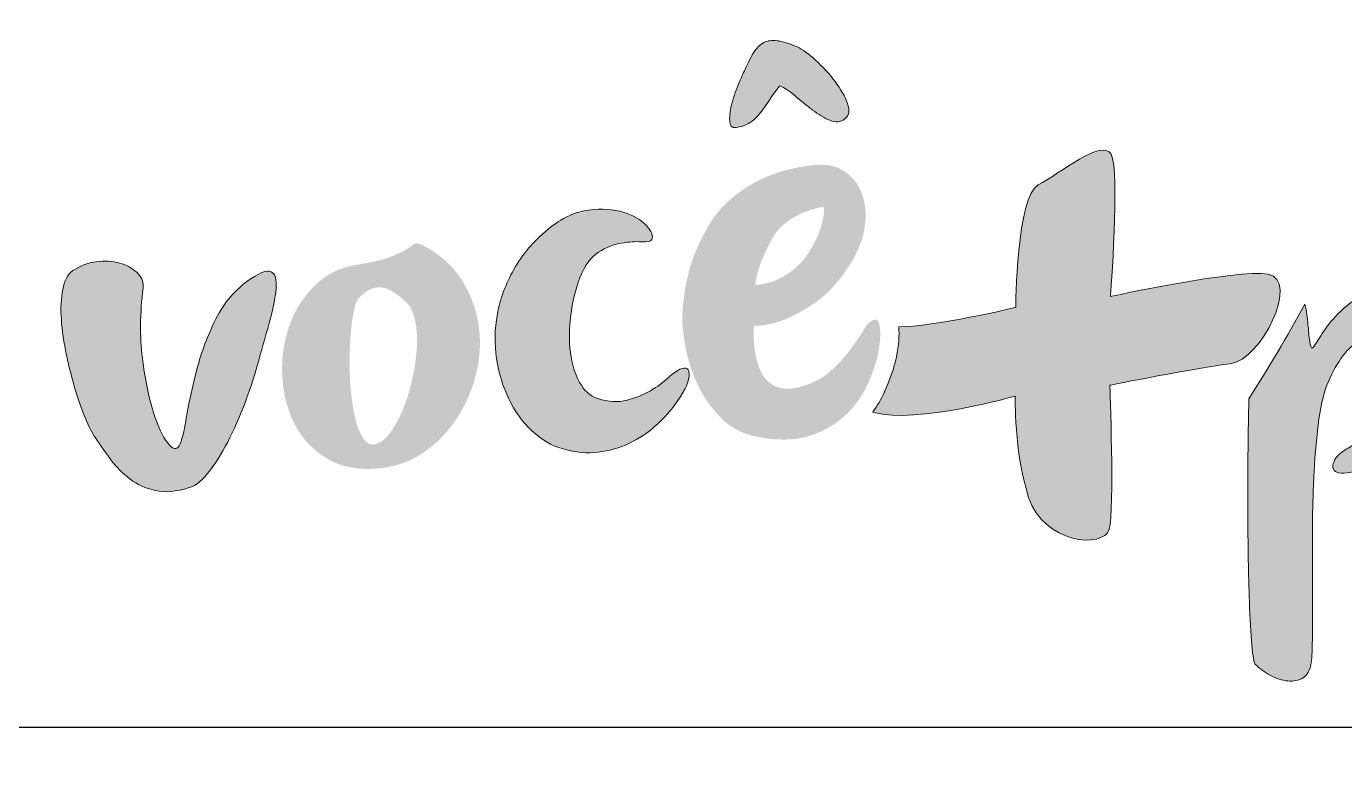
# Model space of a CAD drawing. Extents: x -1.7 to 86.3, y -1.3 to 61.2.
# Drawn here: x 72.711 to 74.32, y 10.285 to 11.195 of the extents above; entities that cross this region are included whole.
import ezdxf
from ezdxf.enums import TextEntityAlignment as Align

# ---------------------------------------------------------------- set-up
doc = ezdxf.new("R2010")
doc.units = 0
doc.header["$MEASUREMENT"] = 0
doc.layers.get('0').update_dxf_attribs({"linetype": 'CONTINUOUS'})
for name, color, linetype in [('ARQ_CAR', 7, 'CONTINUOUS'), ('ARQ_CAR-TXT', 7, 'CONTINUOUS'), ('ARQ_TXT-2', 2, 'CONTINUOUS'), ('ARQ_TXT-4', 4, 'CONTINUOUS'), ('ARQ_VISTA 0', 251, 'CONTINUOUS'), ('Layer 1', 7, 'CONTINUOUS')]:
    doc.layers.add(name, color=color, linetype=linetype)
doc.styles.add('01-MILLEU', font='GOTHIC.TTF')

# ---------------------------------------------------------------- blocks, each defined once
blk = doc.blocks.new('METROCASA')
at = {"layer": 'Layer 1', "true_color": 0x404041}
h = blk.add_hatch(color=250, dxfattribs=at)
h.dxf.hatch_style = 2
edge = h.paths.add_edge_path()
edge.add_spline(control_points=[(-2.4293, -7.1679), (-2.4008, -7.1631), (-2.376, -7.1537), (-2.3551, -7.1396), (-2.3341, -7.1257), (-2.3149, -7.1079), (-2.2972, -7.0865), (-2.2796, -7.0651), (-2.2613, -7.0399), (-2.2424, -7.0107), (-2.2236, -6.9814), (-2.201, -6.9503), (-2.1744, -6.9171), (-2.146, -6.9276), (-2.1148, -6.9477), (-2.0809, -6.9775), (-2.047, -7.0072), (-2.0121, -7.0358), (-1.976, -7.0631), (-1.9399, -7.0905), (-1.905, -7.1114), (-1.871, -7.1257), (-1.837, -7.1402), (-1.8068, -7.1374), (-1.7804, -7.1173), (-1.7539, -7.0973), (-1.7483, -7.066), (-1.7634, -7.0235), (-1.7786, -6.9811), (-1.8036, -6.9368), (-1.8384, -6.8907), (-1.8734, -6.8445), (-1.9126, -6.8016), (-1.9563, -6.7618), (-2, -6.7221), (-2.0371, -6.6947), (-2.0678, -6.68), (-2.1116, -6.6622), (-2.1489, -6.6504), (-2.1796, -6.6444), (-2.2103, -6.6385), (-2.2377, -6.6405), (-2.262, -6.6504), (-2.2861, -6.6604), (-2.3077, -6.6789), (-2.3265, -6.7058), (-2.3453, -6.7328), (-2.3646, -6.7703), (-2.3847, -6.8182), (-2.3957, -6.839), (-2.4096, -6.8699), (-2.4263, -6.911), (-2.443, -6.9521), (-2.4564, -6.9928), (-2.4665, -7.0332), (-2.4766, -7.0736), (-2.4801, -7.108), (-2.4769, -7.1361), (-2.4738, -7.1644), (-2.4579, -7.175), (-2.4293, -7.1679)], knot_values=[0, 0, 0, 0, 1, 1, 1, 2, 2, 2, 3, 3, 3, 4, 4, 4, 5, 5, 5, 6, 6, 6, 7, 7, 7, 8, 8, 8, 9, 9, 9, 10, 10, 10, 11, 11, 11, 12, 12, 12, 13, 13, 13, 14, 14, 14, 15, 15, 15, 16, 16, 16, 17, 17, 17, 18, 18, 18, 19, 19, 19, 20, 20, 20, 20], degree=3, periodic=0)
edge = h.paths.add_edge_path()
edge.add_spline(control_points=[(-5.2577, -8.0441), (-5.2828, -8.0311), (-5.3318, -8.051), (-5.4045, -8.1038), (-5.4884, -8.1666), (-5.5541, -8.2483), (-5.6017, -8.3493), (-5.6495, -8.4504), (-5.6863, -8.552), (-5.712, -8.6542), (-5.7379, -8.7565), (-5.7576, -8.8493), (-5.7712, -8.9329), (-5.7848, -9.0164), (-5.7994, -9.0721), (-5.8149, -9.0999), (-5.8304, -9.1277), (-5.8534, -9.1221), (-5.884, -9.0832), (-5.9146, -9.0445), (-5.9438, -8.9808), (-5.9718, -8.8924), (-5.9999, -8.804), (-6.0218, -8.6952), (-6.0376, -8.5661), (-6.0534, -8.437), (-6.0521, -8.2959), (-6.0337, -8.1428), (-6.0292, -8.1116), (-6.0389, -8.0829), (-6.0628, -8.0567), (-6.0869, -8.0304), (-6.1191, -8.0104), (-6.1597, -7.9966), (-6.2003, -7.9828), (-6.2463, -7.9778), (-6.2979, -7.9815), (-6.3495, -7.9852), (-6.3996, -8.0014), (-6.448, -8.0301), (-6.481, -8.0485), (-6.5038, -8.0829), (-6.5161, -8.1335), (-6.5284, -8.184), (-6.5331, -8.2426), (-6.5302, -8.3093), (-6.5272, -8.3759), (-6.5183, -8.4469), (-6.5033, -8.5222), (-6.4884, -8.5977), (-6.4707, -8.6701), (-6.4502, -8.7395), (-6.4297, -8.809), (-6.4081, -8.8716), (-6.3853, -8.9276), (-6.3626, -8.9836), (-6.3414, -9.0251), (-6.3217, -9.0517), (-6.2935, -9.0952), (-6.2624, -9.1394), (-6.2286, -9.1846), (-6.1948, -9.2297), (-6.1561, -9.2689), (-6.1124, -9.3021), (-6.0686, -9.3353), (-6.0177, -9.3586), (-5.9595, -9.3717), (-5.9016, -9.385), (-5.8328, -9.3791), (-5.7537, -9.3541), (-5.712, -9.3415), (-5.6694, -9.3063), (-5.6264, -9.2484), (-5.5832, -9.1908), (-5.5433, -9.1244), (-5.5068, -9.0497), (-5.4701, -8.975), (-5.4373, -8.8984), (-5.4083, -8.82), (-5.3794, -8.7416), (-5.3571, -8.6732), (-5.3414, -8.6147), (-5.3168, -8.5268), (-5.2927, -8.4406), (-5.2692, -8.3562), (-5.2457, -8.2717), (-5.2317, -8.2018), (-5.2269, -8.1465), (-5.2223, -8.0912), (-5.2325, -8.0571), (-5.2577, -8.0441)], knot_values=[0, 0, 0, 0, 1, 1, 1, 2, 2, 2, 3, 3, 3, 4, 4, 4, 5, 5, 5, 6, 6, 6, 7, 7, 7, 8, 8, 8, 9, 9, 9, 10, 10, 10, 11, 11, 11, 12, 12, 12, 13, 13, 13, 14, 14, 14, 15, 15, 15, 16, 16, 16, 17, 17, 17, 18, 18, 18, 19, 19, 19, 20, 20, 20, 21, 21, 21, 22, 22, 22, 23, 23, 23, 24, 24, 24, 25, 25, 25, 26, 26, 26, 27, 27, 27, 28, 28, 28, 29, 29, 29, 30, 30, 30, 30], degree=3, periodic=0)
edge = h.paths.add_edge_path()
edge.add_spline(control_points=[(-1.5666, -8.3925), (-1.5707, -8.3522), (-1.5805, -8.3329), (-1.5959, -8.3343), (-1.6178, -8.3363), (-1.6399, -8.3554), (-1.6621, -8.3915), (-1.6842, -8.4276), (-1.7124, -8.4691), (-1.7467, -8.5162), (-1.7809, -8.5633), (-1.8234, -8.609), (-1.8741, -8.6532), (-1.925, -8.6975), (-1.9899, -8.7287), (-2.069, -8.747), (-2.1064, -8.755), (-2.1387, -8.7558), (-2.1661, -8.7495), (-2.1936, -8.7434), (-2.217, -8.7324), (-2.2368, -8.7166), (-2.2565, -8.7009), (-2.2723, -8.6816), (-2.2842, -8.6585), (-2.2962, -8.6355), (-2.3054, -8.6111), (-2.3118, -8.5854), (-2.3291, -8.5256), (-2.3353, -8.4548), (-2.3304, -8.3732), (-2.2668, -8.3717), (-2.203, -8.3581), (-2.1392, -8.3323), (-2.0842, -8.3097), (-2.0242, -8.276), (-1.9592, -8.2316), (-1.8942, -8.1871), (-1.8308, -8.1204), (-1.7688, -8.0311), (-1.7135, -7.9515), (-1.6785, -7.8736), (-1.6638, -7.7976), (-1.6491, -7.7217), (-1.651, -7.6532), (-1.6693, -7.5924), (-1.6877, -7.5316), (-1.7198, -7.483), (-1.7657, -7.4466), (-1.8116, -7.4104), (-1.8674, -7.3931), (-1.9333, -7.3948), (-1.9971, -7.3987), (-2.0624, -7.4091), (-2.1294, -7.4263), (-2.1965, -7.4436), (-2.2603, -7.4682), (-2.3208, -7.5001), (-2.3814, -7.5321), (-2.4376, -7.5719), (-2.4894, -7.6195), (-2.5412, -7.6671), (-2.5838, -7.7221), (-2.617, -7.7845), (-2.6635, -7.8657), (-2.6975, -7.9445), (-2.7188, -8.021), (-2.7401, -8.0977), (-2.7531, -8.1648), (-2.7576, -8.2221), (-2.7669, -8.2911), (-2.7672, -8.3559), (-2.7587, -8.4164), (-2.7461, -8.525), (-2.7203, -8.6224), (-2.6812, -8.7088), (-2.6488, -8.7847), (-2.6009, -8.8565), (-2.5375, -8.9241), (-2.4743, -8.9917), (-2.3899, -9.0337), (-2.2846, -9.0502), (-2.1684, -9.0701), (-2.0685, -9.0657), (-1.9848, -9.037), (-1.9013, -9.0084), (-1.8314, -8.9673), (-1.7751, -8.9138), (-1.7189, -8.8603), (-1.6752, -8.7997), (-1.6441, -8.7321), (-1.613, -8.6646), (-1.5913, -8.6011), (-1.5789, -8.5417), (-1.5665, -8.4825), (-1.5624, -8.4327), (-1.5666, -8.3925)], knot_values=[0, 0, 0, 0, 1, 1, 1, 2, 2, 2, 3, 3, 3, 4, 4, 4, 5, 5, 5, 6, 6, 6, 7, 7, 7, 8, 8, 8, 9, 9, 9, 10, 10, 10, 11, 11, 11, 12, 12, 12, 13, 13, 13, 14, 14, 14, 15, 15, 15, 16, 16, 16, 17, 17, 17, 18, 18, 18, 19, 19, 19, 20, 20, 20, 21, 21, 21, 22, 22, 22, 23, 23, 23, 24, 24, 24, 25, 25, 25, 26, 26, 26, 27, 27, 27, 28, 28, 28, 29, 29, 29, 30, 30, 30, 31, 31, 31, 32, 32, 32, 32], degree=3, periodic=0)
edge = h.paths.add_edge_path()
edge.add_spline(control_points=[(-2.3123, -8.0655), (-2.3078, -8.0431), (-2.2988, -8.0148), (-2.2855, -7.9806), (-2.2721, -7.9465), (-2.2522, -7.9041), (-2.2255, -7.8533), (-2.2034, -7.8095), (-2.1747, -7.7745), (-2.1394, -7.7482), (-2.1041, -7.7218), (-2.0688, -7.7016), (-2.0337, -7.6873), (-1.994, -7.6703), (-1.9523, -7.6577), (-1.9084, -7.6492), (-1.9041, -7.6708), (-1.9053, -7.6951), (-1.912, -7.7221), (-1.9166, -7.7466), (-1.9255, -7.7771), (-1.9389, -7.8134), (-1.9522, -7.8497), (-1.9744, -7.8913), (-2.0053, -7.9381), (-2.0385, -7.9851), (-2.0739, -8.0213), (-2.1113, -8.0467), (-2.1488, -8.0722), (-2.1829, -8.0907), (-2.2137, -8.1023), (-2.2511, -8.1146), (-2.2873, -8.1224), (-2.3225, -8.1257), (-2.3224, -8.1103), (-2.319, -8.0903), (-2.3123, -8.0655)], knot_values=[0, 0, 0, 0, 1, 1, 1, 2, 2, 2, 3, 3, 3, 4, 4, 4, 5, 5, 5, 6, 6, 6, 7, 7, 7, 8, 8, 8, 9, 9, 9, 10, 10, 10, 11, 11, 11, 12, 12, 12, 12], degree=3, periodic=0)
edge = h.paths.add_edge_path()
edge.add_spline(control_points=[(-4.1071, -8.0864), (-4.1615, -8.0026), (-4.2391, -7.9348), (-4.3398, -7.8827), (-4.3639, -7.8717), (-4.3798, -7.8689), (-4.3875, -7.874), (-4.3952, -7.8792), (-4.409, -7.8886), (-4.4287, -7.9025), (-4.4486, -7.9165), (-4.4806, -7.9326), (-4.5245, -7.951), (-4.5685, -7.9694), (-4.6389, -7.9863), (-4.7356, -8.0019), (-4.8411, -8.0184), (-4.9291, -8.0628), (-4.9997, -8.1351), (-5.0703, -8.2076), (-5.1213, -8.2919), (-5.1525, -8.388), (-5.1837, -8.4842), (-5.1958, -8.5852), (-5.1887, -8.691), (-5.1815, -8.7967), (-5.1552, -8.8924), (-5.1096, -8.9781), (-5.064, -9.0638), (-4.9979, -9.1317), (-4.9114, -9.1817), (-4.825, -9.2319), (-4.7181, -9.2499), (-4.5906, -9.2357), (-4.4897, -9.2242), (-4.3994, -9.1894), (-4.3201, -9.1315), (-4.2408, -9.0737), (-4.175, -9.0034), (-4.123, -8.9206), (-4.071, -8.8379), (-4.0338, -8.7472), (-4.0113, -8.6486), (-3.9888, -8.5499), (-3.9855, -8.4526), (-4.0014, -8.3564), (-4.0174, -8.2602), (-4.0526, -8.1702), (-4.1071, -8.0864)], knot_values=[0, 0, 0, 0, 1, 1, 1, 2, 2, 2, 3, 3, 3, 4, 4, 4, 5, 5, 5, 6, 6, 6, 7, 7, 7, 8, 8, 8, 9, 9, 9, 10, 10, 10, 11, 11, 11, 12, 12, 12, 13, 13, 13, 14, 14, 14, 15, 15, 15, 16, 16, 16, 16], degree=3, periodic=0)
edge = h.paths.add_edge_path()
edge.add_spline(control_points=[(-4.4017, -8.6965), (-4.4164, -8.7626), (-4.4353, -8.8236), (-4.4587, -8.8795), (-4.482, -8.9355), (-4.5081, -8.9829), (-4.5368, -9.0218), (-4.5655, -9.0606), (-4.5954, -9.0837), (-4.6261, -9.0909), (-4.6569, -9.0982), (-4.6831, -9.0831), (-4.7049, -9.0457), (-4.7267, -9.0082), (-4.7434, -8.9593), (-4.7552, -8.8989), (-4.7669, -8.8387), (-4.7748, -8.7714), (-4.7788, -8.6971), (-4.7828, -8.6229), (-4.783, -8.5516), (-4.7793, -8.4832), (-4.7756, -8.4149), (-4.7693, -8.3551), (-4.7602, -8.3037), (-4.7512, -8.2524), (-4.74, -8.2195), (-4.7268, -8.2051), (-4.6826, -8.1594), (-4.6391, -8.1372), (-4.5963, -8.1387), (-4.5535, -8.1401), (-4.5016, -8.1699), (-4.4404, -8.2278), (-4.4142, -8.2517), (-4.3958, -8.2884), (-4.385, -8.3378), (-4.3743, -8.3873), (-4.3707, -8.4429), (-4.3743, -8.5047), (-4.3779, -8.5665), (-4.3871, -8.6304), (-4.4017, -8.6965)], knot_values=[0, 0, 0, 0, 1, 1, 1, 2, 2, 2, 3, 3, 3, 4, 4, 4, 5, 5, 5, 6, 6, 6, 7, 7, 7, 8, 8, 8, 9, 9, 9, 10, 10, 10, 11, 11, 11, 12, 12, 12, 13, 13, 13, 14, 14, 14, 14], degree=3, periodic=0)
edge = h.paths.add_edge_path()
edge.add_spline(control_points=[(-2.7797, -8.6356), (-2.7973, -8.6439), (-2.821, -8.6615), (-2.8508, -8.6883), (-2.8806, -8.7153), (-2.9163, -8.7411), (-2.9581, -8.7658), (-3, -8.7906), (-3.0472, -8.8098), (-3.1001, -8.8235), (-3.1528, -8.8372), (-3.2121, -8.8339), (-3.2777, -8.8138), (-3.3238, -8.7984), (-3.3604, -8.7655), (-3.3876, -8.7154), (-3.4148, -8.6653), (-3.4332, -8.605), (-3.4427, -8.5346), (-3.4521, -8.4642), (-3.4517, -8.389), (-3.4415, -8.309), (-3.4311, -8.2291), (-3.4126, -8.1528), (-3.3859, -8.08), (-3.3569, -8.0071), (-3.3193, -7.9559), (-3.273, -7.9264), (-3.2269, -7.8968), (-3.1806, -7.8782), (-3.1345, -7.8706), (-3.0883, -7.863), (-3.0478, -7.8604), (-3.0125, -7.8625), (-2.9775, -7.8647), (-2.9566, -7.86), (-2.95, -7.8485), (-2.9389, -7.8278), (-2.9497, -7.7997), (-2.9824, -7.7642), (-3.0152, -7.7289), (-3.0618, -7.702), (-3.122, -7.6835), (-3.1822, -7.6651), (-3.2524, -7.6606), (-3.3326, -7.6703), (-3.4128, -7.6799), (-3.4948, -7.7182), (-3.5786, -7.7854), (-3.6668, -7.8594), (-3.7358, -7.9411), (-3.7857, -8.0301), (-3.8356, -8.1192), (-3.869, -8.2096), (-3.8859, -8.3011), (-3.9028, -8.3927), (-3.9045, -8.4828), (-3.8907, -8.5715), (-3.8768, -8.6601), (-3.8521, -8.7417), (-3.8162, -8.8162), (-3.7804, -8.8908), (-3.7341, -8.9551), (-3.6773, -9.009), (-3.6205, -9.063), (-3.5571, -9.0998), (-3.4869, -9.1196), (-3.4125, -9.1412), (-3.3417, -9.1477), (-3.2747, -9.1393), (-3.2076, -9.1309), (-3.1455, -9.113), (-3.0882, -9.0857), (-3.031, -9.0585), (-2.9793, -9.0246), (-2.9329, -8.984), (-2.8866, -8.9435), (-2.8481, -8.902), (-2.817, -8.8596), (-2.7596, -8.7841), (-2.7285, -8.7236), (-2.7238, -8.6782), (-2.7193, -8.6328), (-2.7379, -8.6186), (-2.7797, -8.6356)], knot_values=[0, 0, 0, 0, 1, 1, 1, 2, 2, 2, 3, 3, 3, 4, 4, 4, 5, 5, 5, 6, 6, 6, 7, 7, 7, 8, 8, 8, 9, 9, 9, 10, 10, 10, 11, 11, 11, 12, 12, 12, 13, 13, 13, 14, 14, 14, 15, 15, 15, 16, 16, 16, 17, 17, 17, 18, 18, 18, 19, 19, 19, 20, 20, 20, 21, 21, 21, 22, 22, 22, 23, 23, 23, 24, 24, 24, 25, 25, 25, 26, 26, 26, 27, 27, 27, 28, 28, 28, 28], degree=3, periodic=0)
h = blk.add_hatch(color=250, dxfattribs=at)
h.dxf.hatch_style = 2
edge = h.paths.add_edge_path()
edge.add_spline(control_points=[(3.2286, -8.727), (3.209, -8.72), (3.1886, -8.7346), (3.1677, -8.7706), (3.1467, -8.8066), (3.1198, -8.849), (3.0867, -8.8982), (3.0537, -8.9473), (3.0124, -8.9968), (2.963, -9.0464), (2.9137, -9.0959), (2.8496, -9.131), (2.7708, -9.1514), (2.7335, -9.1616), (2.7008, -9.1641), (2.6724, -9.159), (2.644, -9.154), (2.6201, -9.1436), (2.6006, -9.1279), (2.581, -9.1121), (2.5652, -9.0934), (2.5533, -9.0714), (2.5413, -9.0495), (2.5311, -9.0258), (2.5226, -9.0002), (2.5032, -8.9427), (2.4948, -8.8723), (2.4974, -8.7887), (2.5586, -8.7852), (2.621, -8.7695), (2.6845, -8.7416), (2.7392, -8.7189), (2.7989, -8.6837), (2.8637, -8.636), (2.9284, -8.5883), (2.9893, -8.5201), (3.0466, -8.4313), (3.0995, -8.3495), (3.1321, -8.2708), (3.1445, -8.1951), (3.157, -8.1193), (3.1536, -8.0522), (3.1342, -7.9936), (3.1149, -7.9351), (3.0817, -7.8888), (3.035, -7.8547), (2.9881, -7.8208), (2.932, -7.8046), (2.8664, -7.8063), (2.803, -7.8122), (2.738, -7.8249), (2.6713, -7.8443), (2.6045, -7.8636), (2.541, -7.8899), (2.4808, -7.923), (2.4204, -7.956), (2.3651, -7.9968), (2.3146, -8.0454), (2.2641, -8.094), (2.2234, -8.1493), (2.1925, -8.2115), (2.155, -8.2698), (2.1235, -8.3386), (2.098, -8.4177), (2.0725, -8.497), (2.0556, -8.5791), (2.0475, -8.6644), (2.0394, -8.7497), (2.0405, -8.8345), (2.0511, -8.9192), (2.0616, -9.0037), (2.083, -9.0818), (2.1154, -9.1534), (2.1477, -9.225), (2.1922, -9.2866), (2.2488, -9.3384), (2.3052, -9.3902), (2.3761, -9.4252), (2.4612, -9.4437), (2.5659, -9.4668), (2.661, -9.4662), (2.7463, -9.4417), (2.8316, -9.4173), (2.9072, -9.3802), (2.973, -9.3301), (3.0388, -9.2801), (3.0932, -9.2218), (3.1361, -9.1553), (3.1791, -9.0887), (3.2116, -9.0248), (3.2338, -8.9634), (3.256, -8.9021), (3.2667, -8.8497), (3.2658, -8.8058), (3.2649, -8.762), (3.2525, -8.7358), (3.2286, -8.727)], knot_values=[0, 0, 0, 0, 1, 1, 1, 2, 2, 2, 3, 3, 3, 4, 4, 4, 5, 5, 5, 6, 6, 6, 7, 7, 7, 8, 8, 8, 9, 9, 9, 10, 10, 10, 11, 11, 11, 12, 12, 12, 13, 13, 13, 14, 14, 14, 15, 15, 15, 16, 16, 16, 17, 17, 17, 18, 18, 18, 19, 19, 19, 20, 20, 20, 21, 21, 21, 22, 22, 22, 23, 23, 23, 24, 24, 24, 25, 25, 25, 26, 26, 26, 27, 27, 27, 28, 28, 28, 29, 29, 29, 30, 30, 30, 31, 31, 31, 32, 32, 32, 32], degree=3, periodic=0)
edge = h.paths.add_edge_path()
edge.add_spline(control_points=[(2.4926, -8.4765), (2.497, -8.4541), (2.506, -8.4252), (2.5193, -8.3901), (2.5325, -8.3547), (2.5546, -8.3138), (2.5855, -8.2669), (2.6251, -8.2062), (2.6636, -8.161), (2.7008, -8.1311), (2.7381, -8.1013), (2.7721, -8.0806), (2.8028, -8.0689), (2.8378, -8.057), (2.8706, -8.0539), (2.9012, -8.0598), (2.9119, -8.083), (2.9162, -8.1089), (2.9138, -8.1376), (2.9115, -8.162), (2.9031, -8.1923), (2.8887, -8.2288), (2.8743, -8.2653), (2.8474, -8.304), (2.8079, -8.3449), (2.7661, -8.3883), (2.7272, -8.4227), (2.691, -8.448), (2.6548, -8.4734), (2.6214, -8.493), (2.5907, -8.5068), (2.5557, -8.5232), (2.524, -8.5349), (2.4955, -8.5419), (2.489, -8.5251), (2.488, -8.5031), (2.4926, -8.4765)], knot_values=[0, 0, 0, 0, 1, 1, 1, 2, 2, 2, 3, 3, 3, 4, 4, 4, 5, 5, 5, 6, 6, 6, 7, 7, 7, 8, 8, 8, 9, 9, 9, 10, 10, 10, 11, 11, 11, 12, 12, 12, 12], degree=3, periodic=0)
edge = h.paths.add_edge_path()
edge.add_spline(control_points=[(1.8614, -8.2441), (1.8223, -8.2049), (1.776, -8.1763), (1.7225, -8.1582), (1.6691, -8.1402), (1.6151, -8.1316), (1.5604, -8.1323), (1.4839, -8.1328), (1.4167, -8.15), (1.3586, -8.1839), (1.3006, -8.218), (1.2512, -8.256), (1.2106, -8.2982), (1.1699, -8.3404), (1.1375, -8.3807), (1.1132, -8.4192), (1.089, -8.4576), (1.0725, -8.4838), (1.0637, -8.4978), (1.0526, -8.5121), (1.045, -8.5073), (1.0409, -8.4835), (1.0366, -8.4598), (1.0329, -8.4289), (1.0298, -8.3908), (1.0268, -8.3526), (1.0221, -8.3136), (1.0157, -8.2735), (1.0138, -8.2613), (1.0109, -8.252), (1.0084, -8.2417), (0.902, -8.436), (0.7889, -8.6278), (0.6692, -8.8145), (0.669, -8.8234), (0.6688, -8.8318), (0.6686, -8.8408), (0.6656, -8.9771), (0.6638, -9.116), (0.6631, -9.2576), (0.6623, -9.3992), (0.6626, -9.538), (0.6641, -9.6738), (0.6655, -9.8097), (0.6682, -9.9319), (0.672, -10.0401), (0.6758, -10.1484), (0.6808, -10.2379), (0.687, -10.3086), (0.6931, -10.3793), (0.7006, -10.4187), (0.7093, -10.4267), (0.7332, -10.4507), (0.7631, -10.4726), (0.799, -10.4924), (0.835, -10.512), (0.8705, -10.5235), (0.9054, -10.5269), (0.9403, -10.5301), (0.9709, -10.5241), (0.9973, -10.5085), (1.0235, -10.4928), (1.0401, -10.4616), (1.0469, -10.415), (1.0514, -10.3838), (1.0539, -10.3275), (1.0543, -10.2463), (1.0547, -10.1651), (1.0547, -10.0708), (1.0542, -9.9633), (1.0537, -9.8559), (1.0537, -9.7407), (1.0544, -9.6177), (1.0551, -9.4949), (1.0584, -9.3754), (1.0645, -9.2596), (1.0705, -9.144), (1.0805, -9.0372), (1.0941, -8.9394), (1.1077, -8.8416), (1.1267, -8.7651), (1.151, -8.7102), (1.2041, -8.5868), (1.2685, -8.5029), (1.344, -8.4585), (1.4196, -8.4141), (1.4956, -8.4202), (1.5717, -8.4768), (1.6175, -8.5099), (1.6456, -8.551), (1.6563, -8.6005), (1.6669, -8.65), (1.6656, -8.7), (1.6522, -8.7506), (1.6388, -8.8012), (1.615, -8.8496), (1.581, -8.8955), (1.5468, -8.9416), (1.5089, -8.9774), (1.4673, -9.0033), (1.4213, -9.0317), (1.3813, -9.0546), (1.3474, -9.072), (1.3134, -9.0895), (1.285, -9.1054), (1.2619, -9.1195), (1.2389, -9.1337), (1.2208, -9.1475), (1.2076, -9.1608), (1.1945, -9.1741), (1.1856, -9.1897), (1.1811, -9.2077), (1.1722, -9.2436), (1.1879, -9.263), (1.2283, -9.2658), (1.2687, -9.2686), (1.3469, -9.2526), (1.4628, -9.2176), (1.5285, -9.1983), (1.5914, -9.1721), (1.6517, -9.1391), (1.7119, -9.106), (1.7663, -9.0648), (1.8146, -9.0153), (1.8629, -8.9658), (1.9014, -8.9073), (1.9303, -8.8399), (1.959, -8.7726), (1.9758, -8.6957), (1.9806, -8.6097), (1.9855, -8.5282), (1.9766, -8.4566), (1.9539, -8.395), (1.9313, -8.3336), (1.9005, -8.2832), (1.8614, -8.2441)], knot_values=[0, 0, 0, 0, 1, 1, 1, 2, 2, 2, 3, 3, 3, 4, 4, 4, 5, 5, 5, 6, 6, 6, 7, 7, 7, 8, 8, 8, 9, 9, 9, 10, 10, 10, 11, 11, 11, 12, 12, 12, 13, 13, 13, 14, 14, 14, 15, 15, 15, 16, 16, 16, 17, 17, 17, 18, 18, 18, 19, 19, 19, 20, 20, 20, 21, 21, 21, 22, 22, 22, 23, 23, 23, 24, 24, 24, 25, 25, 25, 26, 26, 26, 27, 27, 27, 28, 28, 28, 29, 29, 29, 30, 30, 30, 31, 31, 31, 32, 32, 32, 33, 33, 33, 34, 34, 34, 35, 35, 35, 36, 36, 36, 37, 37, 37, 38, 38, 38, 39, 39, 39, 40, 40, 40, 41, 41, 41, 42, 42, 42, 43, 43, 43, 44, 44, 44, 45, 45, 45, 45], degree=3, periodic=0)
edge = h.paths.add_edge_path()
edge.add_spline(control_points=[(6.5655, -8.2297), (6.5497, -8.1336), (6.5146, -8.0435), (6.4605, -7.9597), (6.4062, -7.8759), (6.3291, -7.808), (6.2289, -7.7559), (6.2049, -7.7449), (6.1891, -7.742), (6.1815, -7.7471), (6.1737, -7.7523), (6.16, -7.7618), (6.1403, -7.7757), (6.1206, -7.7896), (6.0888, -7.8057), (6.045, -7.8241), (6.0012, -7.8425), (5.9312, -7.8594), (5.835, -7.8749), (5.7301, -7.8913), (5.6424, -7.9357), (5.5722, -8.008), (5.5018, -8.0805), (5.4511, -8.1647), (5.42, -8.2609), (5.3889, -8.357), (5.377, -8.458), (5.3841, -8.5637), (5.3911, -8.6695), (5.4173, -8.7653), (5.4627, -8.8509), (5.5082, -8.9367), (5.5739, -9.0046), (5.66, -9.0547), (5.7459, -9.1049), (5.8523, -9.1228), (5.9791, -9.1089), (6.0797, -9.0973), (6.1695, -9.0626), (6.2484, -9.0048), (6.3274, -8.9469), (6.3927, -8.8766), (6.4446, -8.7939), (6.4963, -8.7112), (6.5334, -8.6206), (6.5558, -8.5219), (6.5781, -8.4232), (6.5814, -8.3259), (6.5655, -8.2297)], knot_values=[0, 0, 0, 0, 1, 1, 1, 2, 2, 2, 3, 3, 3, 4, 4, 4, 5, 5, 5, 6, 6, 6, 7, 7, 7, 8, 8, 8, 9, 9, 9, 10, 10, 10, 11, 11, 11, 12, 12, 12, 13, 13, 13, 14, 14, 14, 15, 15, 15, 16, 16, 16, 16], degree=3, periodic=0)
edge = h.paths.add_edge_path()
edge.add_spline(control_points=[(6.1672, -8.5697), (6.1525, -8.6358), (6.1338, -8.6968), (6.1105, -8.7526), (6.0873, -8.8086), (6.0613, -8.856), (6.0328, -8.8949), (6.0041, -8.9337), (5.9745, -8.9569), (5.9439, -8.964), (5.9133, -8.9713), (5.8871, -8.9562), (5.8655, -8.9187), (5.8438, -8.8812), (5.8271, -8.8324), (5.8155, -8.772), (5.8038, -8.7116), (5.7959, -8.6444), (5.792, -8.5701), (5.788, -8.4959), (5.7879, -8.4246), (5.7915, -8.3563), (5.7951, -8.2879), (5.8015, -8.2281), (5.8105, -8.1767), (5.8195, -8.1254), (5.8306, -8.0926), (5.8437, -8.0782), (5.8877, -8.0325), (5.931, -8.0103), (5.9736, -8.0117), (6.0161, -8.0132), (6.0679, -8.043), (6.1287, -8.1009), (6.1548, -8.1248), (6.1732, -8.1616), (6.1839, -8.211), (6.1945, -8.2605), (6.1981, -8.3161), (6.1944, -8.3779), (6.1908, -8.4396), (6.1817, -8.5036), (6.1672, -8.5697)], knot_values=[0, 0, 0, 0, 1, 1, 1, 2, 2, 2, 3, 3, 3, 4, 4, 4, 5, 5, 5, 6, 6, 6, 7, 7, 7, 8, 8, 8, 9, 9, 9, 10, 10, 10, 11, 11, 11, 12, 12, 12, 13, 13, 13, 14, 14, 14, 14], degree=3, periodic=0)
edge = h.paths.add_edge_path()
edge.add_spline(control_points=[(5.4614, -7.5708), (5.4998, -7.5453), (5.5191, -7.5171), (5.5192, -7.4864), (5.5194, -7.4578), (5.4999, -7.4399), (5.4606, -7.4327), (5.4213, -7.4253), (5.3764, -7.423), (5.3263, -7.4254), (5.2693, -7.4285), (5.2038, -7.4368), (5.1295, -7.4504), (5.1275, -7.4067), (5.1255, -7.3598), (5.1237, -7.3094), (5.1217, -7.2679), (5.1197, -7.2209), (5.1178, -7.1684), (5.1159, -7.1159), (5.114, -7.0646), (5.1122, -7.0142), (5.1102, -6.9661), (5.0908, -6.9235), (5.0538, -6.8864), (5.0169, -6.8492), (4.9766, -6.8218), (4.933, -6.8038), (4.8894, -6.786), (4.8479, -6.7811), (4.8086, -6.7891), (4.7693, -6.7972), (4.7461, -6.8212), (4.7393, -6.8614), (4.7327, -6.8884), (4.7282, -6.9135), (4.7258, -6.9368), (4.7235, -6.96), (4.7223, -6.9897), (4.7221, -7.026), (4.7219, -7.0622), (4.7227, -7.1076), (4.7246, -7.1623), (4.7265, -7.217), (4.7272, -7.2882), (4.7267, -7.376), (4.7267, -7.387), (4.7261, -7.4008), (4.7249, -7.4173), (4.7237, -7.4339), (4.7231, -7.4499), (4.723, -7.4653), (4.723, -7.4653), (4.7227, -7.5179), (4.7227, -7.5179), (4.6549, -7.5397), (4.5957, -7.5627), (4.5454, -7.5871), (4.5016, -7.6088), (4.4627, -7.6333), (4.4287, -7.6605), (4.3947, -7.6878), (4.3808, -7.7166), (4.3873, -7.7467), (4.3958, -7.7853), (4.4186, -7.8102), (4.4557, -7.8209), (4.4928, -7.8318), (4.5331, -7.8352), (4.5768, -7.8311), (4.6271, -7.8264), (4.6818, -7.8147), (4.7409, -7.796), (4.7396, -8.0462), (4.7416, -8.2721), (4.7471, -8.4734), (4.7488, -8.5588), (4.7517, -8.6425), (4.7556, -8.7244), (4.7595, -8.8063), (4.7646, -8.8799), (4.7709, -8.9451), (4.7771, -9.0104), (4.7855, -9.0633), (4.7962, -9.1041), (4.8069, -9.1448), (4.8188, -9.1666), (4.8319, -9.1698), (4.8581, -9.1784), (4.8864, -9.185), (4.917, -9.1899), (4.9475, -9.1948), (4.977, -9.1892), (5.0056, -9.1734), (5.034, -9.1575), (5.0599, -9.1255), (5.0831, -9.0773), (5.1063, -9.029), (5.1236, -8.955), (5.135, -8.8552), (5.1443, -8.7555), (5.1499, -8.6399), (5.1516, -8.5081), (5.1534, -8.3762), (5.1535, -8.2501), (5.152, -8.1296), (5.1484, -7.9916), (5.1448, -7.8494), (5.1412, -7.7027), (5.2112, -7.683), (5.2747, -7.6618), (5.3316, -7.6388), (5.3798, -7.619), (5.423, -7.5963), (5.4614, -7.5708)], knot_values=[0, 0, 0, 0, 1, 1, 1, 2, 2, 2, 3, 3, 3, 4, 4, 4, 5, 5, 5, 6, 6, 6, 7, 7, 7, 8, 8, 8, 9, 9, 9, 10, 10, 10, 11, 11, 11, 12, 12, 12, 13, 13, 13, 14, 14, 14, 15, 15, 15, 16, 16, 16, 17, 17, 17, 18, 18, 18, 19, 19, 19, 20, 20, 20, 21, 21, 21, 22, 22, 22, 23, 23, 23, 24, 24, 24, 25, 25, 25, 26, 26, 26, 27, 27, 27, 28, 28, 28, 29, 29, 29, 30, 30, 30, 31, 31, 31, 32, 32, 32, 33, 33, 33, 34, 34, 34, 35, 35, 35, 36, 36, 36, 37, 37, 37, 38, 38, 38, 38], degree=3, periodic=0)
edge = h.paths.add_edge_path()
edge.add_spline(control_points=[(4.5142, -7.8895), (4.4444, -7.8763), (4.3744, -7.8839), (4.3044, -7.9124), (4.2343, -7.9409), (4.1707, -7.9753), (4.1137, -8.0158), (4.048, -8.0614), (3.9843, -8.1167), (3.9228, -8.1817), (3.9142, -8.1518), (3.9003, -8.1213), (3.8807, -8.0902), (3.8633, -8.0633), (3.8401, -8.0331), (3.8107, -7.9996), (3.7814, -7.9661), (3.744, -7.9318), (3.6983, -7.8966), (3.646, -7.8598), (3.5915, -7.8424), (3.5346, -7.8443), (3.4778, -7.8463), (3.4264, -7.8583), (3.3804, -7.8801), (3.3345, -7.902), (3.2977, -7.9273), (3.2703, -7.9562), (3.2429, -7.9851), (3.2322, -8.007), (3.2388, -8.0216), (3.2475, -8.0385), (3.2578, -8.048), (3.2698, -8.0501), (3.2818, -8.0522), (3.2959, -8.0526), (3.3123, -8.0511), (3.3288, -8.0495), (3.3468, -8.049), (3.3664, -8.0493), (3.3861, -8.0497), (3.4078, -8.0553), (3.4319, -8.0662), (3.4602, -8.079), (3.4819, -8.1022), (3.497, -8.1359), (3.5122, -8.1695), (3.5229, -8.2162), (3.5291, -8.2761), (3.5353, -8.3358), (3.5382, -8.4096), (3.5378, -8.4974), (3.5373, -8.5852), (3.5356, -8.6884), (3.5328, -8.8072), (3.5318, -8.996), (3.5507, -9.1281), (3.5896, -9.2035), (3.6286, -9.2788), (3.6885, -9.3105), (3.7694, -9.2986), (3.8393, -9.2877), (3.8953, -9.2457), (3.9372, -9.1726), (3.979, -9.0997), (3.9993, -8.9919), (3.9979, -8.8494), (3.9983, -8.7814), (4.0019, -8.7103), (4.0089, -8.6361), (4.0158, -8.5619), (4.0314, -8.4914), (4.0559, -8.4243), (4.0802, -8.3574), (4.115, -8.2977), (4.1601, -8.2451), (4.2051, -8.1927), (4.2659, -8.1541), (4.3425, -8.1294), (4.382, -8.117), (4.4159, -8.0984), (4.4444, -8.0738), (4.4729, -8.0492), (4.4955, -8.024), (4.5121, -7.9984), (4.5286, -7.9728), (4.5374, -7.9494), (4.5386, -7.9284), (4.5398, -7.9075), (4.5316, -7.8945), (4.5142, -7.8895)], knot_values=[0, 0, 0, 0, 1, 1, 1, 2, 2, 2, 3, 3, 3, 4, 4, 4, 5, 5, 5, 6, 6, 6, 7, 7, 7, 8, 8, 8, 9, 9, 9, 10, 10, 10, 11, 11, 11, 12, 12, 12, 13, 13, 13, 14, 14, 14, 15, 15, 15, 16, 16, 16, 17, 17, 17, 18, 18, 18, 19, 19, 19, 20, 20, 20, 21, 21, 21, 22, 22, 22, 23, 23, 23, 24, 24, 24, 25, 25, 25, 26, 26, 26, 27, 27, 27, 28, 28, 28, 29, 29, 29, 30, 30, 30, 30], degree=3, periodic=0)
at = {"layer": 'Layer 1', "true_color": 0x1b8e45}
h = blk.add_hatch(color=114, dxfattribs=at)
h.dxf.hatch_style = 2
edge = h.paths.add_edge_path()
edge.add_spline(control_points=[(0.7863, -8.0593), (0.5939, -8.0269), (-0.1703, -8.1948), (-0.1703, -8.1948), (-0.1703, -8.1948), (-0.1107, -7.432), (-0.1657, -7.332), (-0.2207, -7.232), (-0.4743, -7.4485), (-0.6072, -7.5169), (-0.74, -7.5852), (-0.7436, -8.2608), (-0.7436, -8.2608), (-0.7436, -8.2608), (-1.2487, -8.3815), (-1.4533, -8.3777), (-1.4481, -8.4303), (-1.4527, -8.4902), (-1.4675, -8.5609), (-1.4816, -8.6286), (-1.5063, -8.7011), (-1.5408, -8.7762), (-1.56, -8.8178), (-1.5834, -8.8572), (-1.6104, -8.8944), (-1.608, -8.8952), (-1.6062, -8.8966), (-1.6037, -8.8973), (-1.3482, -8.9714), (-0.7465, -8.7987), (-0.7465, -8.7987), (-0.7465, -8.7987), (-0.7557, -9.1333), (-0.6659, -9.4132), (-0.5762, -9.6931), (-0.2105, -9.7269), (-0.1778, -9.6067), (-0.1452, -9.4865), (-0.1732, -8.7327), (-0.1732, -8.7327), (-0.1732, -8.7327), (0.3614, -8.625), (0.5549, -8.6027), (0.7484, -8.5805), (0.9788, -8.0916), (0.7863, -8.0593)], knot_values=[0, 0, 0, 0, 1, 1, 1, 2, 2, 2, 3, 3, 3, 4, 4, 4, 5, 5, 5, 6, 6, 6, 7, 7, 7, 8, 8, 8, 9, 9, 9, 10, 10, 10, 11, 11, 11, 12, 12, 12, 13, 13, 13, 14, 14, 14, 15, 15, 15, 15], degree=3, periodic=0)
at = {"layer": 'Layer 1', "lineweight": 0}
for points, knots in [([(-2.4293, -7.1679), (-2.4008, -7.1631), (-2.376, -7.1537), (-2.3551, -7.1396), (-2.3341, -7.1257), (-2.3149, -7.1079), (-2.2972, -7.0865), (-2.2796, -7.0651), (-2.2613, -7.0399), (-2.2424, -7.0107), (-2.2236, -6.9814), (-2.201, -6.9503), (-2.1744, -6.9171), (-2.146, -6.9276), (-2.1148, -6.9477), (-2.0809, -6.9775), (-2.047, -7.0072), (-2.0121, -7.0358), (-1.976, -7.0631), (-1.9399, -7.0905), (-1.905, -7.1114), (-1.871, -7.1257), (-1.837, -7.1402), (-1.8068, -7.1374), (-1.7804, -7.1173), (-1.7539, -7.0973), (-1.7483, -7.066), (-1.7634, -7.0235), (-1.7786, -6.9811), (-1.8036, -6.9368), (-1.8384, -6.8907), (-1.8734, -6.8445), (-1.9126, -6.8016), (-1.9563, -6.7618), (-2, -6.7221), (-2.0371, -6.6947), (-2.0678, -6.68), (-2.1116, -6.6622), (-2.1489, -6.6504), (-2.1796, -6.6444), (-2.2103, -6.6385), (-2.2377, -6.6405), (-2.262, -6.6504), (-2.2861, -6.6604), (-2.3077, -6.6789), (-2.3265, -6.7058), (-2.3453, -6.7328), (-2.3646, -6.7703), (-2.3847, -6.8182), (-2.3957, -6.839), (-2.4096, -6.8699), (-2.4263, -6.911), (-2.443, -6.9521), (-2.4564, -6.9928), (-2.4665, -7.0332), (-2.4766, -7.0736), (-2.4801, -7.108), (-2.4769, -7.1361), (-2.4738, -7.1644), (-2.4579, -7.175), (-2.4293, -7.1679)], [0, 0, 0, 0, 1, 1, 1, 2, 2, 2, 3, 3, 3, 4, 4, 4, 5, 5, 5, 6, 6, 6, 7, 7, 7, 8, 8, 8, 9, 9, 9, 10, 10, 10, 11, 11, 11, 12, 12, 12, 13, 13, 13, 14, 14, 14, 15, 15, 15, 16, 16, 16, 17, 17, 17, 18, 18, 18, 19, 19, 19, 20, 20, 20, 20]), ([(0.7863, -8.0593), (0.5939, -8.0269), (-0.1703, -8.1948), (-0.1703, -8.1948), (-0.1703, -8.1948), (-0.1107, -7.432), (-0.1657, -7.332), (-0.2207, -7.232), (-0.4743, -7.4485), (-0.6072, -7.5169), (-0.74, -7.5852), (-0.7436, -8.2608), (-0.7436, -8.2608), (-0.7436, -8.2608), (-1.2487, -8.3815), (-1.4533, -8.3777), (-1.4481, -8.4303), (-1.4527, -8.4902), (-1.4675, -8.5609), (-1.4816, -8.6286), (-1.5063, -8.7011), (-1.5408, -8.7762), (-1.56, -8.8178), (-1.5834, -8.8572), (-1.6104, -8.8944), (-1.608, -8.8952), (-1.6062, -8.8966), (-1.6037, -8.8973), (-1.3482, -8.9714), (-0.7465, -8.7987), (-0.7465, -8.7987), (-0.7465, -8.7987), (-0.7557, -9.1333), (-0.6659, -9.4132), (-0.5762, -9.6931), (-0.2105, -9.7269), (-0.1778, -9.6067), (-0.1452, -9.4865), (-0.1732, -8.7327), (-0.1732, -8.7327), (-0.1732, -8.7327), (0.3614, -8.625), (0.5549, -8.6027), (0.7484, -8.5805), (0.9788, -8.0916), (0.7863, -8.0593)], [0, 0, 0, 0, 1, 1, 1, 2, 2, 2, 3, 3, 3, 4, 4, 4, 5, 5, 5, 6, 6, 6, 7, 7, 7, 8, 8, 8, 9, 9, 9, 10, 10, 10, 11, 11, 11, 12, 12, 12, 13, 13, 13, 14, 14, 14, 15, 15, 15, 15]), ([(-2.7797, -8.6356), (-2.7973, -8.6439), (-2.821, -8.6615), (-2.8508, -8.6883), (-2.8806, -8.7153), (-2.9163, -8.7411), (-2.9581, -8.7658), (-3, -8.7906), (-3.0472, -8.8098), (-3.1001, -8.8235), (-3.1528, -8.8372), (-3.2121, -8.8339), (-3.2777, -8.8138), (-3.3238, -8.7984), (-3.3604, -8.7655), (-3.3876, -8.7154), (-3.4148, -8.6653), (-3.4332, -8.605), (-3.4427, -8.5346), (-3.4521, -8.4642), (-3.4517, -8.389), (-3.4415, -8.309), (-3.4311, -8.2291), (-3.4126, -8.1528), (-3.3859, -8.08), (-3.3569, -8.0071), (-3.3193, -7.9559), (-3.273, -7.9264), (-3.2269, -7.8968), (-3.1806, -7.8782), (-3.1345, -7.8706), (-3.0883, -7.863), (-3.0478, -7.8604), (-3.0125, -7.8625), (-2.9775, -7.8647), (-2.9566, -7.86), (-2.95, -7.8485), (-2.9389, -7.8278), (-2.9497, -7.7997), (-2.9824, -7.7642), (-3.0152, -7.7289), (-3.0618, -7.702), (-3.122, -7.6835), (-3.1822, -7.6651), (-3.2524, -7.6606), (-3.3326, -7.6703), (-3.4128, -7.6799), (-3.4948, -7.7182), (-3.5786, -7.7854), (-3.6668, -7.8594), (-3.7358, -7.9411), (-3.7857, -8.0301), (-3.8356, -8.1192), (-3.869, -8.2096), (-3.8859, -8.3011), (-3.9028, -8.3927), (-3.9045, -8.4828), (-3.8907, -8.5715), (-3.8768, -8.6601), (-3.8521, -8.7417), (-3.8162, -8.8162), (-3.7804, -8.8908), (-3.7341, -8.9551), (-3.6773, -9.009), (-3.6205, -9.063), (-3.5571, -9.0998), (-3.4869, -9.1196), (-3.4125, -9.1412), (-3.3417, -9.1477), (-3.2747, -9.1393), (-3.2076, -9.1309), (-3.1455, -9.113), (-3.0882, -9.0857), (-3.031, -9.0585), (-2.9793, -9.0246), (-2.9329, -8.984), (-2.8866, -8.9435), (-2.8481, -8.902), (-2.817, -8.8596), (-2.7596, -8.7841), (-2.7285, -8.7236), (-2.7238, -8.6782), (-2.7193, -8.6328), (-2.7379, -8.6186), (-2.7797, -8.6356)], [0, 0, 0, 0, 1, 1, 1, 2, 2, 2, 3, 3, 3, 4, 4, 4, 5, 5, 5, 6, 6, 6, 7, 7, 7, 8, 8, 8, 9, 9, 9, 10, 10, 10, 11, 11, 11, 12, 12, 12, 13, 13, 13, 14, 14, 14, 15, 15, 15, 16, 16, 16, 17, 17, 17, 18, 18, 18, 19, 19, 19, 20, 20, 20, 21, 21, 21, 22, 22, 22, 23, 23, 23, 24, 24, 24, 25, 25, 25, 26, 26, 26, 27, 27, 27, 28, 28, 28, 28]), ([(-5.2577, -8.0441), (-5.2828, -8.0311), (-5.3318, -8.051), (-5.4045, -8.1038), (-5.4884, -8.1666), (-5.5541, -8.2483), (-5.6017, -8.3493), (-5.6495, -8.4504), (-5.6863, -8.552), (-5.712, -8.6542), (-5.7379, -8.7565), (-5.7576, -8.8493), (-5.7712, -8.9329), (-5.7848, -9.0164), (-5.7994, -9.0721), (-5.8149, -9.0999), (-5.8304, -9.1277), (-5.8534, -9.1221), (-5.884, -9.0832), (-5.9146, -9.0445), (-5.9438, -8.9808), (-5.9718, -8.8924), (-5.9999, -8.804), (-6.0218, -8.6952), (-6.0376, -8.5661), (-6.0534, -8.437), (-6.0521, -8.2959), (-6.0337, -8.1428), (-6.0292, -8.1116), (-6.0389, -8.0829), (-6.0628, -8.0567), (-6.0869, -8.0304), (-6.1191, -8.0104), (-6.1597, -7.9966), (-6.2003, -7.9828), (-6.2463, -7.9778), (-6.2979, -7.9815), (-6.3495, -7.9852), (-6.3996, -8.0014), (-6.448, -8.0301), (-6.481, -8.0485), (-6.5038, -8.0829), (-6.5161, -8.1335), (-6.5284, -8.184), (-6.5331, -8.2426), (-6.5302, -8.3093), (-6.5272, -8.3759), (-6.5183, -8.4469), (-6.5033, -8.5222), (-6.4884, -8.5977), (-6.4707, -8.6701), (-6.4502, -8.7395), (-6.4297, -8.809), (-6.4081, -8.8716), (-6.3853, -8.9276), (-6.3626, -8.9836), (-6.3414, -9.0251), (-6.3217, -9.0517), (-6.2935, -9.0952), (-6.2624, -9.1394), (-6.2286, -9.1846), (-6.1948, -9.2297), (-6.1561, -9.2689), (-6.1124, -9.3021), (-6.0686, -9.3353), (-6.0177, -9.3586), (-5.9595, -9.3717), (-5.9016, -9.385), (-5.8328, -9.3791), (-5.7537, -9.3541), (-5.712, -9.3415), (-5.6694, -9.3063), (-5.6264, -9.2484), (-5.5832, -9.1908), (-5.5433, -9.1244), (-5.5068, -9.0497), (-5.4701, -8.975), (-5.4373, -8.8984), (-5.4083, -8.82), (-5.3794, -8.7416), (-5.3571, -8.6732), (-5.3414, -8.6147), (-5.3168, -8.5268), (-5.2927, -8.4406), (-5.2692, -8.3562), (-5.2457, -8.2717), (-5.2317, -8.2018), (-5.2269, -8.1465), (-5.2223, -8.0912), (-5.2325, -8.0571), (-5.2577, -8.0441)], [0, 0, 0, 0, 1, 1, 1, 2, 2, 2, 3, 3, 3, 4, 4, 4, 5, 5, 5, 6, 6, 6, 7, 7, 7, 8, 8, 8, 9, 9, 9, 10, 10, 10, 11, 11, 11, 12, 12, 12, 13, 13, 13, 14, 14, 14, 15, 15, 15, 16, 16, 16, 17, 17, 17, 18, 18, 18, 19, 19, 19, 20, 20, 20, 21, 21, 21, 22, 22, 22, 23, 23, 23, 24, 24, 24, 25, 25, 25, 26, 26, 26, 27, 27, 27, 28, 28, 28, 29, 29, 29, 30, 30, 30, 30]), ([(1.8614, -8.2441), (1.8223, -8.2049), (1.776, -8.1763), (1.7225, -8.1582), (1.6691, -8.1402), (1.6151, -8.1316), (1.5604, -8.1323), (1.4839, -8.1328), (1.4167, -8.15), (1.3586, -8.1839), (1.3006, -8.218), (1.2512, -8.256), (1.2106, -8.2982), (1.1699, -8.3404), (1.1375, -8.3807), (1.1132, -8.4192), (1.089, -8.4576), (1.0725, -8.4838), (1.0637, -8.4978), (1.0526, -8.5121), (1.045, -8.5073), (1.0409, -8.4835), (1.0366, -8.4598), (1.0329, -8.4289), (1.0298, -8.3908), (1.0268, -8.3526), (1.0221, -8.3136), (1.0157, -8.2735), (1.0138, -8.2613), (1.0109, -8.252), (1.0084, -8.2417), (0.902, -8.436), (0.7889, -8.6278), (0.6692, -8.8145), (0.669, -8.8234), (0.6688, -8.8318), (0.6686, -8.8408), (0.6656, -8.9771), (0.6638, -9.116), (0.6631, -9.2576), (0.6623, -9.3992), (0.6626, -9.538), (0.6641, -9.6738), (0.6655, -9.8097), (0.6682, -9.9319), (0.672, -10.0401), (0.6758, -10.1484), (0.6808, -10.2379), (0.687, -10.3086), (0.6931, -10.3793), (0.7006, -10.4187), (0.7093, -10.4267), (0.7332, -10.4507), (0.7631, -10.4726), (0.799, -10.4924), (0.835, -10.512), (0.8705, -10.5235), (0.9054, -10.5269), (0.9403, -10.5301), (0.9709, -10.5241), (0.9973, -10.5085), (1.0235, -10.4928), (1.0401, -10.4616), (1.0469, -10.415), (1.0514, -10.3838), (1.0539, -10.3275), (1.0543, -10.2463), (1.0547, -10.1651), (1.0547, -10.0708), (1.0542, -9.9633), (1.0537, -9.8559), (1.0537, -9.7407), (1.0544, -9.6177), (1.0551, -9.4949), (1.0584, -9.3754), (1.0645, -9.2596), (1.0705, -9.144), (1.0805, -9.0372), (1.0941, -8.9394), (1.1077, -8.8416), (1.1267, -8.7651), (1.151, -8.7102), (1.2041, -8.5868), (1.2685, -8.5029), (1.344, -8.4585), (1.4196, -8.4141), (1.4956, -8.4202), (1.5717, -8.4768), (1.6175, -8.5099), (1.6456, -8.551), (1.6563, -8.6005), (1.6669, -8.65), (1.6656, -8.7), (1.6522, -8.7506), (1.6388, -8.8012), (1.615, -8.8496), (1.581, -8.8955), (1.5468, -8.9416), (1.5089, -8.9774), (1.4673, -9.0033), (1.4213, -9.0317), (1.3813, -9.0546), (1.3474, -9.072), (1.3134, -9.0895), (1.285, -9.1054), (1.2619, -9.1195), (1.2389, -9.1337), (1.2208, -9.1475), (1.2076, -9.1608), (1.1945, -9.1741), (1.1856, -9.1897), (1.1811, -9.2077), (1.1722, -9.2436), (1.1879, -9.263), (1.2283, -9.2658), (1.2687, -9.2686), (1.3469, -9.2526), (1.4628, -9.2176), (1.5285, -9.1983), (1.5914, -9.1721), (1.6517, -9.1391), (1.7119, -9.106), (1.7663, -9.0648), (1.8146, -9.0153), (1.8629, -8.9658), (1.9014, -8.9073), (1.9303, -8.8399), (1.959, -8.7726), (1.9758, -8.6957), (1.9806, -8.6097), (1.9855, -8.5282), (1.9766, -8.4566), (1.9539, -8.395), (1.9313, -8.3336), (1.9005, -8.2832), (1.8614, -8.2441)], [0, 0, 0, 0, 1, 1, 1, 2, 2, 2, 3, 3, 3, 4, 4, 4, 5, 5, 5, 6, 6, 6, 7, 7, 7, 8, 8, 8, 9, 9, 9, 10, 10, 10, 11, 11, 11, 12, 12, 12, 13, 13, 13, 14, 14, 14, 15, 15, 15, 16, 16, 16, 17, 17, 17, 18, 18, 18, 19, 19, 19, 20, 20, 20, 21, 21, 21, 22, 22, 22, 23, 23, 23, 24, 24, 24, 25, 25, 25, 26, 26, 26, 27, 27, 27, 28, 28, 28, 29, 29, 29, 30, 30, 30, 31, 31, 31, 32, 32, 32, 33, 33, 33, 34, 34, 34, 35, 35, 35, 36, 36, 36, 37, 37, 37, 38, 38, 38, 39, 39, 39, 40, 40, 40, 41, 41, 41, 42, 42, 42, 43, 43, 43, 44, 44, 44, 45, 45, 45, 45])]:
    blk.add_open_spline(points, degree=3, knots=knots, dxfattribs=at)
blk = doc.blocks.new('SELO METROCASA - EXECUTIVO')
at = {"layer": 'ARQ_CAR', "color": 5}
blk.add_lwpolyline([(0, 90), (-175, 90)], dxfattribs=at)
at = {"xscale": 2, "yscale": 2, "zscale": 2}
blk.add_blockref('METROCASA', (-92.23, 111.62), dxfattribs=at)
at = {"layer": 'ARQ_CAR-TXT', "color": 4, "style": '01-MILLEU'}
blk.add_attdef('ASSUNTO.DO.PROJETO', (-163.54, 18.209), '', height=3.691, dxfattribs=at)
at = {"layer": 'ARQ_TXT-2', "style": '01-MILLEU'}
for tag, p, height in [('DESCRIÇÃO.DA.REVISÃO_0', (-131.24, 156.487), 2), ('MC_XXX-XX', (-33.9, 82.8), 1.5), ('RESPONSÁVEL', (-34, 73.46), 1.5), ('COORDENADOR', (-34, 63.46), 1.5), ('XXX-XX', (-33.9, 51.2), 3.65), ('DISCIPLINA', (-33.9, 41.2), 3.65), ('OBRA', (-164.009, 39.314), 3), ('ENDEREÇO', (-164.009, 34.814), 3), ('ESCALA', (-155.509, 2.7), 2)]:
    blk.add_attdef(tag, p, '', height=height, dxfattribs=at)
for tag, p in [('N_REV0', (-169.738, 157.544)), ('R_DES', (-155.836, 157.487)), ('DATA_0', (-140.164, 157.487))]:
    blk.add_attdef(tag, text='', height=2, dxfattribs=at).set_placement(p, align=Align.MIDDLE_CENTER)
blk.add_attdef('DCP', text='', height=3.237, dxfattribs=at).set_placement((-23.618, 17.177), align=Align.MIDDLE_LEFT)
blk.add_attdef('DES', text='', height=2.988, dxfattribs=at).set_placement((-19.841, 12.193), align=Align.MIDDLE)
at = {"layer": 'ARQ_TXT-4', "style": '01-MILLEU'}
blk.add_attdef('CLIENTE', (-164.509, 45.797), '', height=5, dxfattribs=at)
at = {"layer": 'ARQ_VISTA 0', "style": '01-MILLEU'}
blk.add_attdef('LOGO', (-164.509, 77.383), '', height=5, dxfattribs=at)

msp = doc.modelspace()

# ---------------------------------------------------------------- block references
at = {"xscale": 0.1006544394922334, "yscale": 0.1006544394922334, "zscale": 0.1006544394922334}
msp.add_blockref('SELO METROCASA - EXECUTIVO', (83.3517, 1.2799), dxfattribs=at)

doc.saveas('drawing.dxf')
